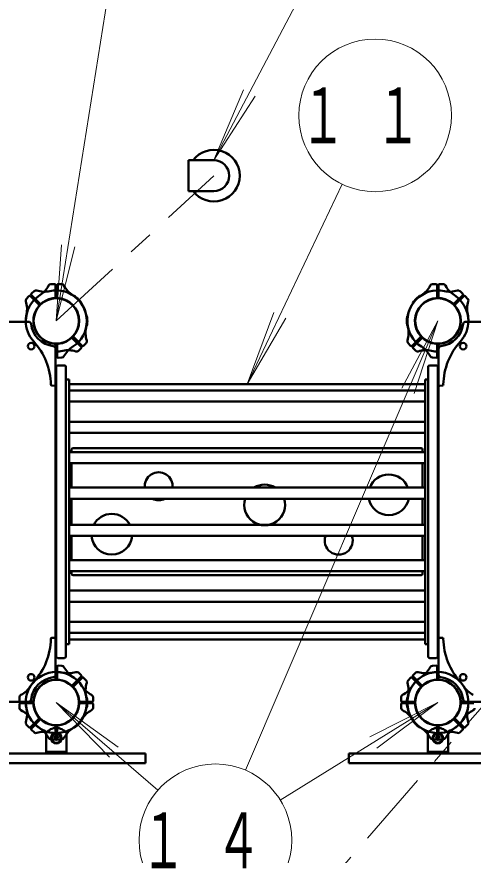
# Model space of a CAD drawing. Units: millimetres on the paper, scale 1:50. Extents: x -385 to 0, y -594 to 267.
# Drawn here: x -245.64 to -227.7, y 104.35 to 137.32 of the extents above; entities that cross this region are included whole.
import ezdxf

# ---------------------------------------------------------------- set-up
doc = ezdxf.new("R2010")
doc.units = ezdxf.units.MM
doc.linetypes.add('USER2', pattern=[6, 3, -1, 1, -1])
doc.layers.add('LY_1', color=140, linetype='Continuous', lineweight=50)
doc.styles.add('ＭＳ ゴシック', font='')
doc.styles.get('ＭＳ ゴシック').set_extended_font_data('MS Gothic')

msp = doc.modelspace()

# ---------------------------------------------------------------- linework, layer by layer
at = {"layer": 'LY_1', "color": 7, "lineweight": 13}
for p, q in [((-233.437, 140.143), (-237.897, 131.674)), ((-241.84, 139.589), (-244.091, 125.358)), ((-237.897, 131.674), (-236.736, 134.44)), ((-237.897, 131.674), (-236.273, 134.196)), ((-232.848, 130.731), (-236.591, 122.875)), ((-244.091, 125.358), (-243.882, 128.351)), ((-244.091, 125.358), (-243.366, 128.269)), ((-236.591, 122.875), (-235.542, 125.686)), ((-236.655, 107.7), (-229.091, 125.358)), ((-236.591, 122.875), (-235.069, 125.461)), ((-229.091, 125.358), (-230.508, 122.714)), ((-229.091, 125.358), (-230.027, 122.508)), ((-244.091, 110.358), (-241.66, 108.599)), ((-244.091, 110.358), (-242.003, 108.204)), ((-240.104, 106.906), (-244.091, 110.358)), ((-235.285, 106.522), (-229.091, 110.358)), ((-229.091, 110.358), (-231.769, 109.007)), ((-229.091, 110.358), (-231.494, 108.562))]:
    msp.add_line(p, q, dxfattribs=at)
at = {"layer": 'LY_1'}
for p, q in [((-238.892, 131.674), (-237.897, 131.674)), ((-238.892, 130.464), (-238.892, 131.674)), ((-238.892, 130.464), (-237.897, 130.464)), ((-244.162, 126.807), (-244.308, 126.802)), ((-244.121, 126.295), (-244.121, 126.767)), ((-244.061, 126.295), (-244.061, 126.767)), ((-244.019, 126.807), (-243.862, 126.801)), ((-229.162, 126.807), (-229.319, 126.801)), ((-229.121, 126.295), (-229.121, 126.767)), ((-229.061, 126.295), (-229.061, 126.767)), ((-229.019, 126.807), (-228.874, 126.802)), ((-245.166, 126.332), (-245.273, 126.217)), ((-244.775, 126), (-245.108, 126.333)), ((-244.732, 126.042), (-245.066, 126.375)), ((-245.065, 126.433), (-244.95, 126.54)), ((-243.396, 126.336), (-243.393, 126.338)), ((-229.786, 126.336), (-229.788, 126.338)), ((-228.449, 126.042), (-228.116, 126.375)), ((-228.407, 126), (-228.074, 126.333)), ((-228.117, 126.433), (-228.232, 126.54)), ((-228.016, 126.332), (-227.909, 126.217)), ((-243.113, 126.053), (-243.111, 126.056)), ((-230.069, 126.053), (-230.071, 126.056)), ((-251.591, 125.328), (-245.183, 125.328)), ((-242.908, 125.558), (-242.904, 125.558)), ((-230.274, 125.558), (-230.277, 125.558)), ((-221.591, 125.328), (-227.999, 125.328)), ((-242.908, 125.158), (-242.904, 125.158)), ((-230.274, 125.158), (-230.277, 125.158)), ((-243.449, 124.674), (-243.116, 124.341)), ((-243.407, 124.716), (-243.074, 124.383)), ((-229.775, 124.716), (-230.108, 124.383)), ((-229.732, 124.674), (-230.066, 124.341)), ((-244.121, 124.421), (-244.121, 122.849)), ((-244.121, 117.858), (-244.121, 124.266)), ((-244.061, 124.421), (-244.061, 123.95)), ((-243.117, 124.283), (-243.223, 124.184)), ((-243.016, 124.384), (-242.917, 124.491)), ((-230.166, 124.384), (-230.265, 124.491)), ((-230.065, 124.283), (-229.958, 124.184)), ((-229.121, 124.421), (-229.121, 123.95)), ((-229.061, 124.421), (-229.061, 122.849)), ((-229.061, 117.858), (-229.061, 124.266)), ((-244.031, 123.608), (-243.771, 123.608)), ((-244.019, 123.91), (-243.874, 123.915)), ((-229.151, 123.608), (-229.411, 123.608)), ((-229.162, 123.91), (-229.308, 123.915)), ((-244.091, 123.548), (-244.091, 112.168)), ((-243.711, 123.548), (-243.711, 112.168)), ((-229.471, 123.548), (-229.471, 112.168)), ((-229.091, 123.548), (-229.091, 112.168)), ((-243.711, 123.058), (-243.591, 123.058)), ((-243.591, 112.658), (-243.591, 123.058)), ((-229.471, 123.058), (-229.591, 123.058)), ((-229.591, 112.658), (-229.591, 123.058)), ((-244.163, 122.809), (-244.268, 122.815)), ((-243.591, 122.875), (-229.591, 122.875)), ((-243.591, 122.62), (-229.591, 122.62)), ((-229.019, 122.809), (-228.914, 122.815)), ((-243.591, 122.186), (-229.591, 122.186)), ((-243.591, 121.394), (-229.591, 121.394)), ((-243.591, 120.96), (-229.591, 120.96)), ((-243.431, 120.358), (-229.751, 120.358)), ((-243.591, 120.198), (-229.591, 120.198)), ((-243.491, 120.198), (-243.491, 120.298)), ((-229.691, 120.198), (-229.691, 120.298)), ((-243.591, 119.764), (-229.591, 119.764)), ((-243.491, 118.805), (-243.491, 119.764)), ((-229.691, 118.805), (-229.691, 119.764)), ((-243.591, 118.805), (-229.591, 118.805)), ((-243.591, 118.371), (-229.591, 118.371)), ((-243.491, 118.371), (-243.491, 117.345)), ((-229.691, 117.345), (-229.691, 118.371)), ((-244.121, 117.858), (-244.121, 111.45)), ((-229.061, 117.858), (-229.061, 111.45)), ((-243.591, 117.345), (-229.591, 117.345)), ((-243.591, 116.911), (-229.591, 116.911)), ((-243.491, 116.911), (-243.491, 115.952)), ((-229.691, 116.911), (-229.691, 115.952)), ((-243.591, 115.952), (-229.591, 115.952)), ((-243.591, 115.518), (-229.591, 115.518)), ((-243.491, 115.518), (-243.491, 115.418)), ((-229.691, 115.518), (-229.691, 115.418)), ((-243.431, 115.358), (-229.751, 115.358)), ((-243.591, 114.756), (-229.591, 114.756)), ((-243.591, 114.322), (-229.591, 114.322)), ((-243.591, 113.53), (-229.591, 113.53)), ((-243.591, 113.096), (-229.591, 113.096)), ((-244.163, 112.907), (-244.268, 112.901)), ((-244.121, 111.295), (-244.121, 112.867)), ((-243.591, 112.841), (-229.591, 112.841)), ((-229.061, 111.295), (-229.061, 112.867)), ((-229.019, 112.907), (-228.914, 112.901)), ((-243.711, 112.658), (-243.591, 112.658)), ((-229.471, 112.658), (-229.591, 112.658)), ((-244.031, 112.108), (-243.771, 112.108)), ((-229.151, 112.108), (-229.411, 112.108)), ((-244.061, 111.295), (-244.061, 111.767)), ((-244.019, 111.807), (-243.874, 111.802)), ((-229.162, 111.807), (-229.308, 111.802)), ((-229.121, 111.295), (-229.121, 111.767)), ((-243.117, 111.433), (-243.223, 111.532)), ((-230.065, 111.433), (-229.958, 111.532)), ((-243.449, 111.042), (-243.116, 111.375)), ((-243.407, 111), (-243.074, 111.333)), ((-243.016, 111.332), (-242.917, 111.225)), ((-230.166, 111.332), (-230.265, 111.225)), ((-229.775, 111), (-230.108, 111.333)), ((-229.732, 111.042), (-230.066, 111.375)), ((-245.539, 110.429), (-245.534, 110.587)), ((-242.908, 110.558), (-242.904, 110.558)), ((-242.642, 110.429), (-242.648, 110.587)), ((-230.539, 110.429), (-230.534, 110.587)), ((-230.274, 110.558), (-230.277, 110.558)), ((-251.591, 110.388), (-245.183, 110.388)), ((-245.539, 110.287), (-245.534, 110.129)), ((-245.028, 110.388), (-245.499, 110.388)), ((-245.028, 110.328), (-245.499, 110.328)), ((-243.153, 110.388), (-242.682, 110.388)), ((-243.153, 110.328), (-242.682, 110.328)), ((-242.908, 110.158), (-242.904, 110.158)), ((-242.642, 110.287), (-242.648, 110.129)), ((-230.539, 110.287), (-230.534, 110.129)), ((-230.028, 110.388), (-230.499, 110.388)), ((-230.028, 110.328), (-230.499, 110.328)), ((-230.274, 110.158), (-230.277, 110.158)), ((-228.153, 110.388), (-227.682, 110.388)), ((-228.153, 110.328), (-227.682, 110.328)), ((-221.591, 110.388), (-227.999, 110.388)), ((-245.166, 109.384), (-245.273, 109.499)), ((-244.775, 109.716), (-245.108, 109.383)), ((-244.732, 109.674), (-245.066, 109.341)), ((-243.113, 109.663), (-243.111, 109.661)), ((-230.069, 109.663), (-230.071, 109.661)), ((-228.449, 109.674), (-228.116, 109.341)), ((-228.407, 109.716), (-228.074, 109.383)), ((-228.016, 109.384), (-227.909, 109.499)), ((-245.065, 109.283), (-244.95, 109.176)), ((-244.491, 109.158), (-244.491, 108.358)), ((-244.121, 109.421), (-244.121, 108.95)), ((-244.061, 109.421), (-244.061, 108.95)), ((-243.691, 109.158), (-243.691, 108.358)), ((-243.396, 109.38), (-243.393, 109.378)), ((-229.786, 109.38), (-229.788, 109.378)), ((-229.491, 109.158), (-229.491, 108.358)), ((-229.121, 109.421), (-229.121, 108.95)), ((-229.061, 109.421), (-229.061, 108.95)), ((-228.691, 109.158), (-228.691, 108.358)), ((-228.117, 109.283), (-228.232, 109.176)), ((-244.162, 108.91), (-244.308, 108.915)), ((-244.16, 108.958), (-244.125, 109.018)), ((-244.16, 108.958), (-244.125, 108.898)), ((-244.056, 109.018), (-244.125, 109.018)), ((-244.056, 108.898), (-244.125, 108.898)), ((-244.056, 109.018), (-244.022, 108.958)), ((-244.056, 108.898), (-244.022, 108.958)), ((-244.019, 108.91), (-243.862, 108.915)), ((-229.162, 108.91), (-229.319, 108.915)), ((-229.125, 109.018), (-229.16, 108.958)), ((-229.125, 108.898), (-229.16, 108.958)), ((-229.125, 109.018), (-229.056, 109.018)), ((-229.125, 108.898), (-229.056, 108.898)), ((-229.022, 108.958), (-229.056, 109.018)), ((-229.022, 108.958), (-229.056, 108.898)), ((-229.019, 108.91), (-228.874, 108.915)), ((-262.591, 108.358), (-240.591, 108.358)), ((-243.691, 108.422), (-244.491, 108.422)), ((-240.591, 108.358), (-240.591, 107.978)), ((-232.591, 108.358), (-232.591, 107.978)), ((-232.591, 108.358), (-210.591, 108.358)), ((-229.491, 108.422), (-228.691, 108.422)), ((-262.591, 107.978), (-240.591, 107.978)), ((-232.591, 107.978), (-210.591, 107.978))]:
    msp.add_line(p, q, dxfattribs=at)
at = {"layer": 'LY_1', "color": 7, "linetype": 'USER2', "lineweight": 13}
for p, q in [((-244.091, 125.358), (-237.897, 131.069)), ((-214.091, 125.358), (-234.982, 101.457))]:
    msp.add_line(p, q, dxfattribs=at)
at = {"layer": 'LY_1', "color": 7, "lineweight": 13}
for centre in [(-231.558, 133.439), (-237.836, 104.942)]:
    msp.add_circle(centre, 3, dxfattribs=at)
at = {"layer": 'LY_1'}
for centre, radius in [((-244.091, 125.358), 0.891), ((-229.091, 125.358), 0.891), ((-245.081, 124.368), 0.13), ((-228.101, 124.368), 0.13), ((-245.081, 111.348), 0.13), ((-228.101, 111.348), 0.13), ((-244.091, 110.358), 0.891), ((-229.091, 110.358), 0.891), ((-244.091, 108.958), 0.21), ((-244.091, 108.958), 0.18), ((-229.091, 108.958), 0.21), ((-229.091, 108.958), 0.18), ((-244.091, 108.958), 0.0693), ((-229.091, 108.958), 0.0693)]:
    msp.add_circle(centre, radius, dxfattribs=at)
for centre, radius, start, end in [((-237.897, 131.069), 1.016, 216.5463, 143.4537), ((-237.897, 131.069), 0.605, 270, 90), ((-245.28, 127.209), 1, 302.7272, 332.5412), ((-244.304, 126.702), 0.1, 92, 152.5412), ((-244.304, 126.702), 0.1, 92, 152.5412), ((-244.161, 126.767), 0.04, 0, 92), ((-244.021, 126.767), 0.04, 88, 180), ((-243.878, 126.702), 0.1, 27.4588, 88), ((-242.901, 127.209), 1, 207.4588, 237.2728), ((-230.28, 127.209), 1, 302.7272, 332.5412), ((-229.304, 126.702), 0.1, 92, 152.5412), ((-229.161, 126.767), 0.04, 0, 92), ((-229.021, 126.767), 0.04, 88, 180), ((-228.878, 126.702), 0.1, 27.4588, 88), ((-228.878, 126.702), 0.1, 27.4588, 88), ((-227.901, 127.209), 1, 207.4588, 237.2728), ((-244.091, 125.358), 1.2, 122.7272, 180), ((-245.136, 126.305), 0.04, 45, 137), ((-245.037, 126.404), 0.04, 133, 225), ((-244.091, 125.358), 0.9, 94.2707, 180), ((-244.89, 126.459), 0.1, 72.4588, 133), ((-244.559, 127.508), 1, 252.4588, 282.2728), ((-244.091, 125.358), 0.9, 45, 130.7293), ((-244.091, 125.358), 1.2, 45, 102.2728), ((-244.161, 126.295), 0.04, 274.2707, 0), ((-244.021, 126.295), 0.04, 180, 265.7293), ((-244.091, 125.358), 0.9, 0, 85.7293), ((-244.091, 125.358), 1.2, 0, 57.2728), ((-243.379, 126.324), 0.02, 53.6269, 135), ((-244.091, 125.358), 1.22, 45, 53.6269), ((-229.091, 125.358), 1.2, 122.7272, 180), ((-229.091, 125.358), 0.9, 94.2707, 180), ((-229.091, 125.358), 1.22, 126.3731, 135), ((-229.091, 125.358), 1.2, 77.7272, 135), ((-229.803, 126.324), 0.02, 45, 126.3731), ((-229.091, 125.358), 0.9, 49.2707, 135), ((-229.161, 126.295), 0.04, 274.2707, 0), ((-229.021, 126.295), 0.04, 180, 265.7293), ((-229.091, 125.358), 0.9, 0, 85.7293), ((-228.623, 127.508), 1, 257.7272, 287.5412), ((-229.091, 125.358), 1.2, 0, 57.2728), ((-228.292, 126.459), 0.1, 47, 107.5412), ((-228.144, 126.404), 0.04, 315, 47), ((-228.045, 126.305), 0.04, 43, 135), ((-245.192, 126.157), 0.1, 137, 197.5412), ((-246.241, 125.826), 1, 347.7272, 17.5412), ((-244.091, 125.358), 0.9, 139.2707, 225), ((-244.803, 125.971), 0.04, 319.2707, 45), ((-244.704, 126.07), 0.04, 225, 310.7293), ((-244.091, 125.358), 0.9, 319.2707, 45), ((-244.091, 125.358), 1.2, 347.7272, 45), ((-244.091, 125.358), 1.22, 36.3731, 45), ((-243.125, 126.07), 0.02, 315, 36.3731), ((-229.091, 125.358), 1.2, 135, 192.2728), ((-230.057, 126.07), 0.02, 143.6269, 225), ((-229.091, 125.358), 1.22, 135, 143.6269), ((-229.091, 125.358), 0.9, 135, 220.7293), ((-228.478, 126.07), 0.04, 229.2707, 315), ((-229.091, 125.358), 0.9, 315, 40.7293), ((-228.379, 125.971), 0.04, 135, 220.7293), ((-226.941, 125.826), 1, 162.4588, 192.2728), ((-227.99, 126.157), 0.1, 342.4588, 43), ((-244.091, 125.358), 1.2, 167.7272, 181.4325), ((-229.091, 125.358), 1.2, 358.5675, 12.2728), ((-244.091, 125.358), 1.2, 180, 222.2172), ((-245.183, 125.228), 0.1, 6.7872, 90), ((-244.091, 125.358), 0.9, 180, 265.7293), ((-244.091, 125.358), 0.9, 274.2707, 0), ((-244.091, 125.358), 1.2, 302.7272, 0), ((-242.904, 125.538), 0.02, 8.6269, 90), ((-244.091, 125.358), 1.22, 0, 8.6269), ((-244.091, 125.358), 1.22, 351.3731, 0), ((-229.091, 125.358), 1.22, 171.3731, 180), ((-229.091, 125.358), 1.22, 180, 188.6269), ((-230.277, 125.538), 0.02, 90, 171.3731), ((-229.091, 125.358), 1.2, 180, 237.2728), ((-229.091, 125.358), 0.9, 180, 265.7293), ((-229.091, 125.358), 0.9, 274.2707, 0), ((-229.091, 125.358), 1.2, 317.7828, 0), ((-227.999, 125.228), 0.1, 90, 173.2128), ((-244.091, 125.358), 1, 186.7872, 263.2128), ((-241.941, 124.89), 1, 167.7272, 197.5412), ((-242.904, 125.178), 0.02, 270, 351.3731), ((-230.277, 125.178), 0.02, 188.6269, 270), ((-231.241, 124.89), 1, 342.4588, 12.2728), ((-229.091, 125.358), 1, 276.7872, 353.2128), ((-244.091, 125.358), 0.9, 225, 310.7293), ((-243.478, 124.646), 0.04, 45, 130.7293), ((-243.379, 124.745), 0.04, 139.2707, 225), ((-229.803, 124.745), 0.04, 315, 40.7293), ((-229.704, 124.646), 0.04, 49.2707, 135), ((-229.091, 125.358), 0.9, 229.2707, 315), ((-246.905, 122.805), 2.6, 1.0841, 42.2172), ((-244.221, 124.266), 0.1, 0, 83.2128), ((-244.161, 124.421), 0.04, 0, 85.7293), ((-244.021, 124.421), 0.04, 94.2707, 180), ((-242.901, 123.507), 1, 122.7272, 152.5412), ((-243.144, 124.313), 0.04, 313, 45), ((-243.045, 124.412), 0.04, 225, 317), ((-242.99, 124.559), 0.1, 317, 17.5412), ((-230.192, 124.559), 0.1, 162.4588, 223), ((-230.136, 124.412), 0.04, 223, 315), ((-230.037, 124.313), 0.04, 135, 227), ((-230.28, 123.507), 1, 27.4588, 57.2728), ((-229.161, 124.421), 0.04, 0, 85.7293), ((-229.021, 124.421), 0.04, 94.2707, 180), ((-228.961, 124.266), 0.1, 96.7872, 180), ((-226.277, 122.805), 2.6, 137.7828, 178.9159), ((-244.091, 125.358), 1.2, 268.5675, 282.2728), ((-244.021, 123.95), 0.04, 180, 272), ((-243.878, 124.015), 0.1, 272, 332.5412), ((-243.623, 123.208), 1, 72.4588, 102.2728), ((-243.292, 124.257), 0.1, 252.4588, 313), ((-229.89, 124.257), 0.1, 227, 287.5412), ((-229.559, 123.208), 1, 77.7272, 107.5412), ((-229.304, 124.015), 0.1, 207.4588, 268), ((-229.091, 125.358), 1.2, 257.7272, 271.4325), ((-229.161, 123.95), 0.04, 268, 0), ((-244.031, 123.548), 0.06, 90, 180), ((-243.771, 123.548), 0.06, 0, 90), ((-229.411, 123.548), 0.06, 90, 180), ((-229.151, 123.548), 0.06, 0, 90), ((-244.266, 122.855), 0.04, 181.0841, 267), ((-244.161, 122.849), 0.04, 267, 0), ((-229.021, 122.849), 0.04, 180, 273), ((-228.916, 122.855), 0.04, 273, 358.9158), ((-243.431, 120.298), 0.06, 90, 180), ((-229.751, 120.298), 0.06, 0, 90), ((-240.067, 118.858), 0.55, 354.4679, 185.5321), ((-231.021, 118.523), 0.8, 20.642, 159.358), ((-235.9, 118.125), 0.8, 58.1964, 121.8036), ((-240.067, 118.858), 0.55, 242.3124, 297.6876), ((-235.9, 118.125), 0.8, 162.0998, 17.9002), ((-231.021, 118.523), 0.8, 190.9511, 349.0489), ((-241.91, 116.974), 0.8, 27.6471, 152.3529), ((-241.91, 116.974), 0.8, 184.501, 355.499), ((-232.989, 116.722), 0.55, 159.9566, 20.0434), ((-243.431, 115.418), 0.06, 180, 270), ((-229.751, 115.418), 0.06, 270, 0), ((-246.905, 112.911), 2.6, 317.7828, 358.9158), ((-244.266, 112.862), 0.04, 93, 178.9159), ((-244.161, 112.867), 0.04, 0, 93), ((-229.021, 112.867), 0.04, 87, 180), ((-228.916, 112.862), 0.04, 1.0841, 87), ((-226.277, 112.911), 2.6, 181.0841, 222.2172), ((-244.031, 112.168), 0.06, 180, 270), ((-243.771, 112.168), 0.06, 270, 0), ((-229.411, 112.168), 0.06, 180, 270), ((-229.151, 112.168), 0.06, 270, 0), ((-244.021, 111.767), 0.04, 88, 180), ((-243.878, 111.702), 0.1, 27.4588, 88), ((-242.901, 112.209), 1, 207.4588, 237.2728), ((-230.28, 112.209), 1, 302.7272, 332.5412), ((-229.304, 111.702), 0.1, 92, 152.5412), ((-229.161, 111.767), 0.04, 0, 92), ((-244.091, 110.358), 1.2, 90, 147.2728), ((-244.221, 111.45), 0.1, 276.7872, 0), ((-244.091, 110.358), 1.2, 77.7272, 91.4325), ((-244.091, 110.358), 1.2, 32.7272, 90), ((-243.623, 112.508), 1, 257.7272, 287.5412), ((-243.292, 111.459), 0.1, 47, 107.5412), ((-243.144, 111.404), 0.04, 315, 47), ((-229.091, 110.358), 1.2, 90, 147.2728), ((-230.037, 111.404), 0.04, 133, 225), ((-229.89, 111.459), 0.1, 72.4588, 133), ((-229.559, 112.508), 1, 252.4588, 282.2728), ((-229.091, 110.358), 1.2, 88.5675, 102.2728), ((-229.091, 110.358), 1.2, 32.7272, 90), ((-228.961, 111.45), 0.1, 180, 263.2128), ((-244.091, 110.358), 1.2, 137.7828, 180), ((-244.091, 110.358), 1, 96.7872, 173.2128), ((-244.091, 110.358), 0.9, 94.2707, 180), ((-244.091, 110.358), 0.9, 90, 175.7293), ((-244.091, 110.358), 0.9, 49.2707, 135), ((-244.161, 111.295), 0.04, 274.2707, 0), ((-244.091, 110.358), 0.9, 4.2707, 90), ((-244.021, 111.295), 0.04, 180, 265.7293), ((-244.091, 110.358), 0.9, 0, 85.7293), ((-244.091, 110.358), 1.2, 0, 57.2728), ((-243.045, 111.305), 0.04, 43, 135), ((-241.941, 110.826), 1, 162.4588, 192.2728), ((-242.99, 111.157), 0.1, 342.4588, 43), ((-230.192, 111.157), 0.1, 137, 197.5412), ((-229.091, 110.358), 1.2, 122.7272, 180), ((-231.241, 110.826), 1, 347.7272, 17.5412), ((-230.136, 111.305), 0.04, 45, 137), ((-229.091, 110.358), 0.9, 94.2707, 180), ((-229.091, 110.358), 0.9, 90, 175.7293), ((-229.091, 110.358), 0.9, 45, 130.7293), ((-229.161, 111.295), 0.04, 274.2707, 0), ((-229.091, 110.358), 0.9, 4.2707, 90), ((-229.021, 111.295), 0.04, 180, 265.7293), ((-229.091, 110.358), 0.9, 0, 85.7293), ((-229.091, 110.358), 1, 6.7872, 83.2128), ((-229.091, 110.358), 1.2, 0, 42.2172), ((-245.942, 111.547), 1, 297.4588, 327.2728), ((-244.091, 110.358), 0.9, 135, 220.7293), ((-243.478, 111.07), 0.04, 229.2707, 315), ((-244.091, 110.358), 0.9, 315, 40.7293), ((-243.379, 110.971), 0.04, 135, 220.7293), ((-242.24, 111.547), 1, 212.7272, 242.5412), ((-230.942, 111.547), 1, 297.4588, 327.2728), ((-229.091, 110.358), 0.9, 139.2707, 225), ((-229.803, 110.971), 0.04, 319.2707, 45), ((-229.704, 111.07), 0.04, 225, 310.7293), ((-229.091, 110.358), 0.9, 319.2707, 45), ((-227.24, 111.547), 1, 212.7272, 242.5412), ((-245.499, 110.428), 0.04, 178, 270), ((-245.434, 110.571), 0.1, 117.4588, 178), ((-245.183, 110.488), 0.1, 270, 353.2128), ((-245.028, 110.428), 0.04, 270, 355.7293), ((-244.091, 110.358), 1.2, 315, 12.2728), ((-243.153, 110.428), 0.04, 184.2707, 270), ((-242.904, 110.538), 0.02, 8.6269, 90), ((-244.091, 110.358), 1.22, 0, 8.6269), ((-242.747, 110.571), 0.1, 2, 62.5412), ((-242.682, 110.428), 0.04, 270, 2), ((-230.499, 110.428), 0.04, 178, 270), ((-230.434, 110.571), 0.1, 117.4588, 178), ((-229.091, 110.358), 1.22, 171.3731, 180), ((-230.277, 110.538), 0.02, 90, 171.3731), ((-229.091, 110.358), 1.2, 167.7272, 225), ((-230.028, 110.428), 0.04, 270, 355.7293), ((-228.153, 110.428), 0.04, 184.2707, 270), ((-227.999, 110.488), 0.1, 186.7872, 270), ((-245.499, 110.288), 0.04, 90, 182), ((-245.434, 110.145), 0.1, 182, 242.5412), ((-245.434, 110.145), 0.1, 182, 258.1784), ((-244.091, 110.358), 1.2, 178.5675, 192.2728), ((-244.091, 110.358), 1.2, 180, 237.2728), ((-246.241, 109.89), 1, 342.4588, 12.2728), ((-245.028, 110.288), 0.04, 4.2707, 90), ((-244.091, 110.358), 0.9, 180, 265.7293), ((-244.091, 110.358), 0.9, 184.2707, 270), ((-244.091, 110.358), 0.9, 184.2707, 270), ((-244.091, 110.358), 0.9, 270, 355.7293), ((-244.091, 110.358), 0.9, 274.2707, 0), ((-244.091, 110.358), 1.2, 302.7272, 0), ((-243.153, 110.288), 0.04, 90, 175.7293), ((-242.904, 110.178), 0.02, 270, 351.3731), ((-244.091, 110.358), 1.22, 351.3731, 0), ((-242.747, 110.145), 0.1, 297.4588, 358), ((-242.747, 110.145), 0.1, 297.4588, 358), ((-242.682, 110.288), 0.04, 358, 90), ((-230.499, 110.288), 0.04, 90, 182), ((-230.434, 110.145), 0.1, 182, 242.5412), ((-230.434, 110.145), 0.1, 182, 242.5412), ((-229.091, 110.358), 1.22, 180, 188.6269), ((-230.277, 110.178), 0.02, 188.6269, 270), ((-229.091, 110.358), 1.2, 180, 237.2728), ((-230.028, 110.288), 0.04, 4.2707, 90), ((-229.091, 110.358), 0.9, 180, 265.7293), ((-229.091, 110.358), 0.9, 184.2707, 270), ((-229.091, 110.358), 0.9, 270, 355.7293), ((-229.091, 110.358), 0.9, 270, 355.7293), ((-229.091, 110.358), 0.9, 274.2707, 0), ((-229.091, 110.358), 1.2, 302.7272, 0), ((-228.153, 110.288), 0.04, 90, 175.7293), ((-226.941, 109.89), 1, 167.7272, 197.5412), ((-229.091, 110.358), 1.2, 347.7272, 1.4325), ((-227.747, 110.145), 0.1, 281.8216, 358), ((-245.942, 109.169), 1, 32.7272, 62.5412), ((-244.803, 109.745), 0.04, 315, 40.7293), ((-242.24, 109.169), 1, 117.4588, 147.2728), ((-230.942, 109.169), 1, 32.7272, 62.5412), ((-228.379, 109.745), 0.04, 139.2707, 225), ((-227.24, 109.169), 1, 117.4588, 147.2728), ((-245.192, 109.559), 0.1, 162.4588, 223), ((-244.091, 110.358), 1.2, 212.7272, 236.4427), ((-244.704, 109.646), 0.04, 49.2707, 135), ((-244.091, 110.358), 0.9, 229.2707, 315), ((-244.091, 110.358), 1.2, 257.7272, 315), ((-244.161, 109.421), 0.04, 0, 85.7293), ((-244.021, 109.421), 0.04, 94.2707, 180), ((-244.091, 110.358), 1.2, 293.1324, 327.2728), ((-244.091, 110.358), 1.22, 306.3731, 315), ((-244.091, 110.358), 1.22, 315, 323.6269), ((-243.125, 109.646), 0.02, 323.6269, 45), ((-229.091, 110.358), 1.2, 212.7272, 246.8676), ((-230.057, 109.646), 0.02, 135, 216.3731), ((-229.091, 110.358), 1.22, 216.3731, 225), ((-229.091, 110.358), 1.22, 225, 233.6269), ((-229.091, 110.358), 1.2, 225, 282.2728), ((-229.091, 110.358), 0.9, 225, 310.7293), ((-229.161, 109.421), 0.04, 0, 85.7293), ((-229.021, 109.421), 0.04, 94.2707, 180), ((-228.478, 109.646), 0.04, 45, 130.7293), ((-229.091, 110.358), 1.2, 303.5573, 327.2728), ((-227.99, 109.559), 0.1, 317, 17.5412), ((-245.136, 109.412), 0.04, 223, 315), ((-245.037, 109.313), 0.04, 135, 227), ((-244.89, 109.257), 0.1, 227, 287.5412), ((-244.559, 108.208), 1, 77.7272, 107.5412), ((-244.091, 110.358), 1.2, 236.4427, 246.8676), ((-245.28, 108.507), 1, 27.4588, 57.2728), ((-244.641, 109.071), 0.2, 33.1551, 66.8676), ((-244.091, 108.858), 0.5, 36.8699, 143.1301), ((-242.901, 108.507), 1, 122.7272, 152.5412), ((-243.541, 109.071), 0.2, 113.1324, 146.8449), ((-243.379, 109.392), 0.02, 225, 306.3731), ((-229.803, 109.392), 0.02, 233.6269, 315), ((-230.28, 108.507), 1, 27.4588, 57.2728), ((-229.641, 109.071), 0.2, 33.1551, 66.8676), ((-229.091, 108.858), 0.5, 36.8699, 143.1301), ((-228.623, 108.208), 1, 72.4588, 102.2728), ((-227.901, 108.507), 1, 122.7272, 152.5412), ((-228.541, 109.071), 0.2, 113.1324, 146.8449), ((-229.091, 110.358), 1.2, 293.1324, 303.5573), ((-228.292, 109.257), 0.1, 252.4588, 313), ((-228.144, 109.313), 0.04, 313, 45), ((-228.045, 109.412), 0.04, 225, 317), ((-244.304, 109.015), 0.1, 207.4588, 268), ((-244.304, 109.015), 0.1, 207.4588, 268), ((-244.161, 108.95), 0.04, 268, 0), ((-244.021, 108.95), 0.04, 180, 272), ((-243.878, 109.015), 0.1, 272, 332.5412), ((-229.304, 109.015), 0.1, 207.4588, 268), ((-229.161, 108.95), 0.04, 268, 0), ((-229.021, 108.95), 0.04, 180, 272), ((-228.878, 109.015), 0.1, 272, 332.5412), ((-228.878, 109.015), 0.1, 272, 332.5412)]:
    msp.add_arc(centre, radius, start, end, dxfattribs=at)

# ---------------------------------------------------------------- texts
at = {"layer": 'LY_1', "color": 7, "char_height": 2.199, "attachment_point": 5, "style": 'ＭＳ ゴシック'}
for s, insert in [('\\T1.64;\\W0.6;１１', (-231.558, 133.439)), ('\\T1.64;\\W0.6;１４', (-237.836, 104.942))]:
    msp.add_mtext(s, dxfattribs=dict(at, insert=insert))

doc.saveas('drawing.dxf')
